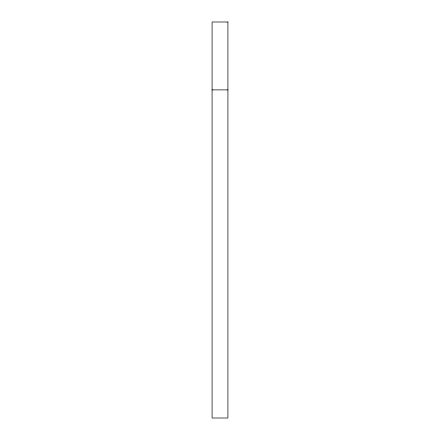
<?xml version="1.0" encoding="UTF-8"?>
<svg xmlns="http://www.w3.org/2000/svg" width="440" height="440" viewBox="0 0 440 440"><rect width="100%" height="100%" fill="white"/><g stroke="black" fill="none" stroke-linecap="round" stroke-linejoin="round"><path stroke-width="0.66" d="M212.08 89.887L227.92 89.887M227.92 22L212.08 22L212.08 418L227.92 418L227.92 22"/></g></svg>
